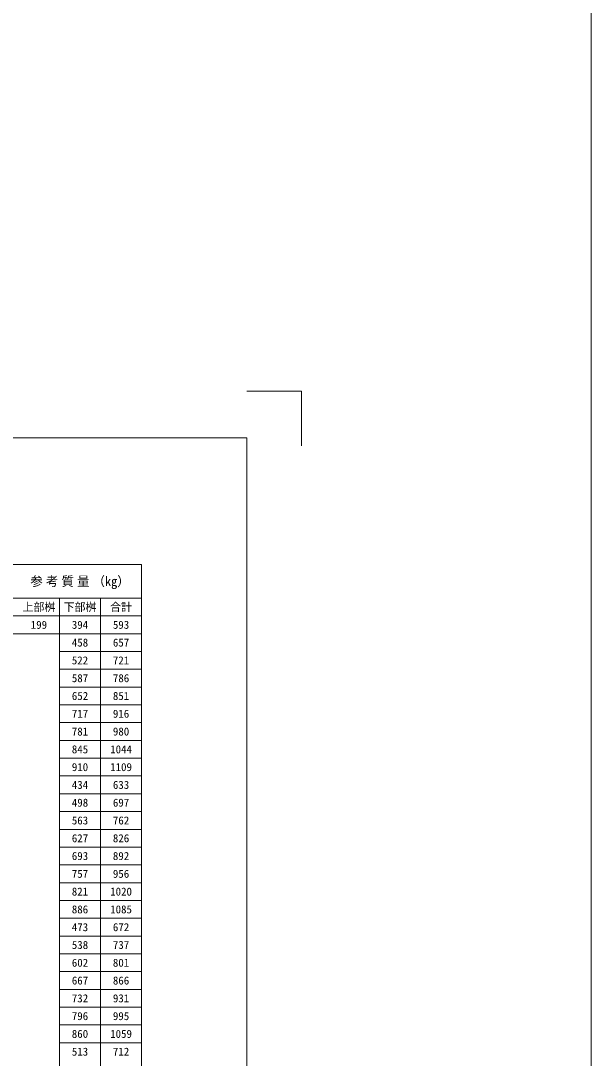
# Model space of a CAD drawing. Units: millimetres at full size; details may follow other scales. Extents: x 5964 to 125098, y -10801 to 28073.
# Drawn here: x 103158 to 105243, y 2877 to 6668 of the extents above; entities that cross this region are included whole.
import ezdxf
from ezdxf.enums import TextEntityAlignment as Align

# ---------------------------------------------------------------- set-up
doc = ezdxf.new("R2010")
doc.units = ezdxf.units.MM
doc.header["$LTSCALE"] = 19
for name, color, linetype, lineweight in [('Defpoints_3', 7, 'Continuous', 13), ('寸法線', 7, 'Continuous', 9), ('枠', 5, 'Continuous', 5)]:
    doc.layers.add(name, color=color, linetype=linetype, lineweight=lineweight)
doc.styles.add('ＭＳ ゴシック', font='')
doc.styles.add('ＭＳ Ｐゴシック', font='')
doc.styles.get('ＭＳ ゴシック').set_extended_font_data('MS Gothic')
doc.styles.get('ＭＳ Ｐゴシック').set_extended_font_data('MS PGothic')

msp = doc.modelspace()

# ---------------------------------------------------------------- linework, layer by layer
at = {"layer": 'Defpoints_3'}
for p in [(103984.38, 5314.45), (104184.38, 5114.45)]:
    msp.add_line(p, (104184.38, 5314.45), dxfattribs=at)
at = {"layer": 'Defpoints_3', "color": 8, "lineweight": 0}
msp.add_line((101919.88, 4428.16), (103299.88, 4428.16), dxfattribs=at)
at = {"layer": '寸法線', "lineweight": 13}
for p, q in [((100759.25, 4681.36), (103599.88, 4681.36)), ((103599.88, 4681.36), (103599.88, 4493.16)), ((100759.25, 4558.16), (103599.88, 4558.16)), ((103299.88, 4558.16), (103299.88, 1438.16)), ((103449.88, 4558.16), (103449.88, 1438.16)), ((100759.25, 4493.16), (103449.88, 4493.16)), ((103449.88, 4493.16), (103599.88, 4493.16)), ((103599.88, 4493.16), (103599.88, 1438.16)), ((103299.88, 4428.16), (103449.88, 4428.16)), ((103449.88, 4428.16), (103599.88, 4428.16)), ((103299.88, 4363.16), (103449.88, 4363.16)), ((103449.88, 4363.16), (103599.88, 4363.16)), ((103299.88, 4298.16), (103449.88, 4298.16)), ((103449.88, 4298.16), (103599.88, 4298.16)), ((103299.88, 4233.16), (103449.88, 4233.16)), ((103449.88, 4233.16), (103599.88, 4233.16)), ((103299.88, 4168.16), (103449.88, 4168.16)), ((103449.88, 4168.16), (103599.88, 4168.16)), ((103299.88, 4103.16), (103449.88, 4103.16)), ((103449.88, 4103.16), (103599.88, 4103.16)), ((103299.88, 4038.16), (103449.88, 4038.16)), ((103449.88, 4038.16), (103599.88, 4038.16)), ((103299.88, 3973.16), (103449.88, 3973.16)), ((103449.88, 3973.16), (103599.88, 3973.16)), ((103299.88, 3908.16), (103449.88, 3908.16)), ((103449.88, 3908.16), (103599.88, 3908.16)), ((103299.88, 3843.16), (103449.88, 3843.16)), ((103449.88, 3843.16), (103599.88, 3843.16)), ((103299.88, 3778.16), (103449.88, 3778.16)), ((103449.88, 3778.16), (103599.88, 3778.16)), ((103299.88, 3713.16), (103449.88, 3713.16)), ((103449.88, 3713.16), (103599.88, 3713.16)), ((103299.88, 3648.16), (103449.88, 3648.16)), ((103449.88, 3648.16), (103599.88, 3648.16)), ((103299.88, 3583.16), (103449.88, 3583.16)), ((103449.88, 3583.16), (103599.88, 3583.16)), ((103299.88, 3518.16), (103449.88, 3518.16)), ((103449.88, 3518.16), (103599.88, 3518.16)), ((103299.88, 3453.16), (103449.88, 3453.16)), ((103449.88, 3453.16), (103599.88, 3453.16)), ((103299.88, 3388.16), (103449.88, 3388.16)), ((103449.88, 3388.16), (103599.88, 3388.16)), ((103299.88, 3323.16), (103449.88, 3323.16)), ((103449.88, 3323.16), (103599.88, 3323.16)), ((103299.88, 3258.16), (103449.88, 3258.16)), ((103449.88, 3258.16), (103599.88, 3258.16)), ((103299.88, 3193.16), (103449.88, 3193.16)), ((103449.88, 3193.16), (103599.88, 3193.16)), ((103299.88, 3128.16), (103449.88, 3128.16)), ((103449.88, 3128.16), (103599.88, 3128.16)), ((103299.88, 3063.16), (103449.88, 3063.16)), ((103449.88, 3063.16), (103599.88, 3063.16)), ((103299.88, 2998.16), (103449.88, 2998.16)), ((103449.88, 2998.16), (103599.88, 2998.16)), ((103299.88, 2933.16), (103449.88, 2933.16)), ((103449.88, 2933.16), (103599.88, 2933.16))]:
    msp.add_line(p, q, dxfattribs=at)
at = {"layer": '枠', "lineweight": 13}
msp.add_line((105242.55, 13380.51), (105242.55, -6940.1), dxfattribs=at)
at = {"layer": '枠', "lineweight": 20}
for p in [(95984.38, 5144.45), (103984.38, -455.55), (103984.38, -369.83)]:
    msp.add_line(p, (103984.38, 5144.45), dxfattribs=at)

# ---------------------------------------------------------------- texts
at = {"layer": '寸法線', "style": 'ＭＳ Ｐゴシック', "width": 0.95}
msp.add_text('参 考 質 量 （㎏）', height=34.64, dxfattribs=at).set_placement((103374.88, 4619.76), align=Align.MIDDLE_CENTER)
at = {"layer": '寸法線', "style": 'ＭＳ ゴシック'}
for s, p in [('上部桝', (103224.88, 4525.66)), ('下部桝', (103374.88, 4525.66)), ('合計', (103524.88, 4525.66)), ('199', (103224.88, 4460.66)), ('394', (103374.88, 4460.66)), ('593', (103524.88, 4460.66)), ('458', (103374.88, 4395.66)), ('657', (103524.88, 4395.66)), ('522', (103374.88, 4330.66)), ('721', (103524.88, 4330.66)), ('587', (103374.88, 4265.66)), ('786', (103524.88, 4265.66)), ('652', (103374.88, 4200.66)), ('851', (103524.88, 4200.66)), ('717', (103374.88, 4135.66)), ('916', (103524.88, 4135.66)), ('781', (103374.88, 4070.66)), ('980', (103524.88, 4070.66)), ('845', (103374.88, 4005.66)), ('1044', (103524.88, 4005.66)), ('910', (103374.88, 3940.66)), ('1109', (103524.88, 3940.66)), ('434', (103374.88, 3875.66)), ('633', (103524.88, 3875.66)), ('498', (103374.88, 3810.66)), ('697', (103524.88, 3810.66)), ('563', (103374.88, 3745.66)), ('762', (103524.88, 3745.66)), ('627', (103374.88, 3680.66)), ('826', (103524.88, 3680.66)), ('693', (103374.88, 3615.66)), ('892', (103524.88, 3615.66)), ('757', (103374.88, 3550.66)), ('956', (103524.88, 3550.66)), ('821', (103374.88, 3485.66)), ('1020', (103524.88, 3485.66)), ('886', (103374.88, 3420.66)), ('1085', (103524.88, 3420.66)), ('473', (103374.88, 3355.66)), ('672', (103524.88, 3355.66)), ('538', (103374.88, 3290.66)), ('737', (103524.88, 3290.66)), ('602', (103374.88, 3225.66)), ('801', (103524.88, 3225.66)), ('667', (103374.88, 3160.66)), ('866', (103524.88, 3160.66)), ('732', (103374.88, 3095.66)), ('931', (103524.88, 3095.66)), ('796', (103374.88, 3030.66)), ('995', (103524.88, 3030.66)), ('860', (103374.88, 2965.66)), ('1059', (103524.88, 2965.66)), ('513', (103374.88, 2900.66)), ('712', (103524.88, 2900.66))]:
    msp.add_text(s, height=29.24, dxfattribs=at).set_placement(p, align=Align.MIDDLE_CENTER)

doc.saveas('drawing.dxf')
